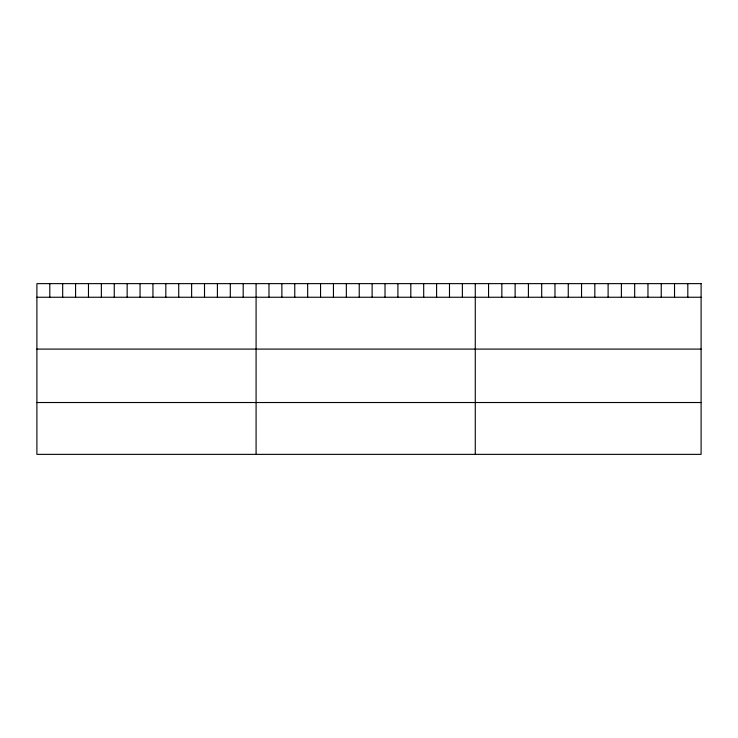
<?xml version="1.0" encoding="UTF-8"?>
<svg xmlns="http://www.w3.org/2000/svg" width="738" height="738" viewBox="0 0 738 738"><rect width="100%" height="100%" fill="white"/><g stroke="black" fill="none" stroke-linecap="round" stroke-linejoin="round"><path stroke-width="1.11" d="M36.9 297.248L701.1 297.248M36.9 349.092L701.1 349.092M36.9 402.524L701.1 402.524M687.816 283.632L687.816 297.248M674.532 283.632L674.532 297.248M661.248 283.632L661.248 297.248M647.964 283.632L647.964 297.248M634.68 283.632L634.68 297.248M621.396 283.632L621.396 297.248M608.112 283.632L608.112 297.248M594.828 283.632L594.828 297.248M581.544 283.632L581.544 297.248M568.26 283.632L568.26 297.248M554.976 283.632L554.976 297.248M541.692 283.632L541.692 297.248M528.408 283.632L528.408 297.248M515.124 283.632L515.124 297.248M501.84 283.632L501.84 297.248M488.556 283.632L488.556 297.248M475.272 283.632L475.272 454.368M462.375 283.632L462.375 297.248M449.488 283.632L449.488 297.248M436.592 283.632L436.592 297.248M423.695 283.632L423.695 297.248M410.808 283.632L410.808 297.248M397.911 283.632L397.911 297.248M385.015 283.632L385.015 297.248M372.127 283.632L372.127 297.248M359.231 283.632L359.231 297.248M346.343 283.632L346.343 297.248M333.447 283.632L333.447 297.248M320.55 283.632L320.55 297.248M307.663 283.632L307.663 297.248M294.766 283.632L294.766 297.248M281.87 283.632L281.87 297.248M268.983 283.632L268.983 297.248M256.086 283.632L256.086 454.368M243.189 283.632L243.189 297.248M230.302 283.632L230.302 297.248M217.406 283.632L217.406 297.248M204.509 283.632L204.509 297.248M191.622 283.632L191.622 297.248M178.725 283.632L178.725 297.248M165.829 283.632L165.829 297.248M152.941 283.632L152.941 297.248M140.045 283.632L140.045 297.248M127.157 283.632L127.157 297.248M114.261 283.632L114.261 297.248M101.364 283.632L101.364 297.248M88.477 283.632L88.477 297.248M75.58 283.632L75.58 297.248M62.684 283.632L62.684 297.248M49.797 283.632L49.797 297.248M701.1 283.632L36.9 283.632L36.9 454.368L701.1 454.368L701.1 283.632"/></g></svg>
